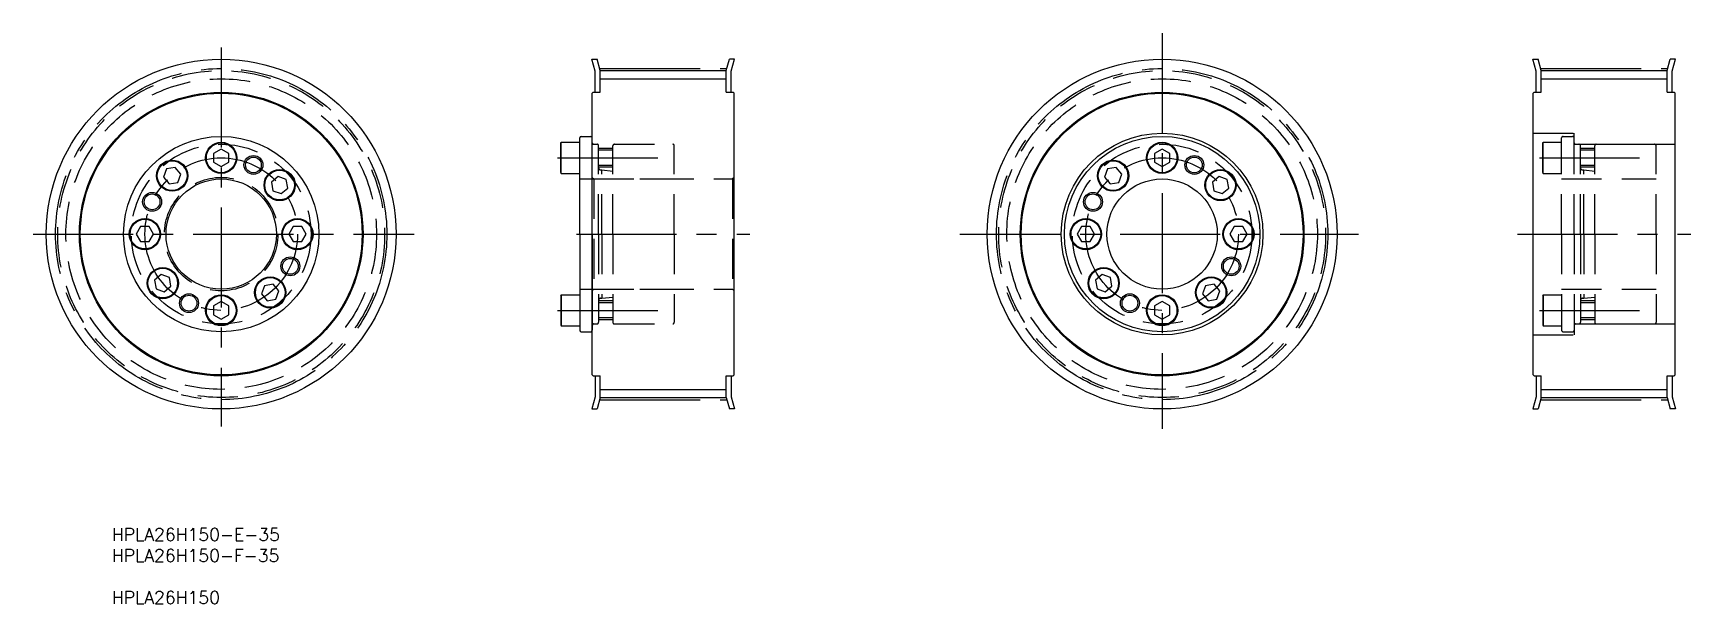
# Model space of a CAD drawing. Extents: x -10 to 516, y -15 to 166.
import ezdxf

# ---------------------------------------------------------------- set-up
doc = ezdxf.new("R2010")
doc.units = 0
doc.linetypes.add('CENTER', pattern=[50.8, 31.75, -6.35, 6.35, -6.35])
doc.linetypes.add('DASHED', pattern=[19.05, 12.7, -6.35])
doc.layers.get('0').update_dxf_attribs({"linetype": 'CONTINUOUS'})
doc.layers.add('CENTER', color=1, linetype='CENTER')
doc.styles.add('MISUMI', font='txt.shx')

# ---------------------------------------------------------------- blocks, each defined once
blk = doc.blocks.new('*U10')
at = {"color": 7, "linetype": 'CONTINUOUS', "style": 'MISUMI'}
for s, p in [('HPLA26H150-E-35', (15.05, 4.8)), ('HPLA26H150-F-35', (15.05, -1.87)), ('HPLA26H150', (15.05, -15.2))]:
    blk.add_text(s, height=4, dxfattribs=at).set_placement(p)

msp = doc.modelspace()

# ---------------------------------------------------------------- linework, layer by layer
at = {"color": 7, "linetype": 'CONTINUOUS'}
for p, q in [((167.35, 157.64), (169.01, 157.64)), ((168.38, 153.8), (167.35, 157.64)), ((168.38, 147.14), (168.38, 153.8)), ((169.98, 154.01), (169.01, 157.64)), ((169.98, 154.01), (209.98, 154.01)), ((169.98, 147.14), (169.98, 154.01)), ((209.98, 154.01), (210.95, 157.64)), ((209.98, 147.14), (209.98, 154.01)), ((212.61, 157.64), (210.95, 157.64)), ((211.58, 153.8), (212.61, 157.64)), ((211.58, 147.14), (211.58, 153.8)), ((465.89, 157.64), (467.54, 157.64)), ((466.92, 153.8), (465.89, 157.64)), ((466.92, 147.14), (466.92, 153.8)), ((468.52, 154.01), (467.54, 157.64)), ((468.52, 154.01), (508.52, 154.01)), ((468.52, 147.14), (468.52, 154.01)), ((508.52, 154.01), (509.49, 157.64)), ((508.52, 147.14), (508.52, 154.01)), ((511.15, 157.64), (509.49, 157.64)), ((510.12, 153.8), (511.15, 157.64)), ((510.12, 147.14), (510.12, 153.8)), ((167.48, 146.84), (167.78, 147.14)), ((167.48, 57.44), (167.48, 146.84)), ((167.78, 147.14), (169.98, 147.14)), ((209.98, 147.14), (212.18, 147.14)), ((212.18, 147.14), (212.48, 146.84)), ((212.48, 57.44), (212.48, 146.84)), ((466.02, 146.84), (466.32, 147.14)), ((466.02, 57.44), (466.02, 146.84)), ((466.32, 147.14), (468.52, 147.14)), ((508.52, 147.14), (510.72, 147.14)), ((510.72, 147.14), (511.02, 146.84)), ((511.02, 57.44), (511.02, 146.84)), ((163.48, 102.14), (163.48, 132.64)), ((163.98, 133.14), (166.98, 133.14)), ((167.48, 102.14), (167.48, 132.64)), ((49.73, 129.12), (47.33, 127.73)), ((47.33, 127.73), (47.33, 124.96)), ((52.13, 127.73), (49.73, 129.12)), ((50.93, 128.42), (50.93, 128.42)), ((51.53, 128.08), (51.53, 128.08)), ((52.13, 124.96), (52.13, 127.73)), ((157.48, 131.05), (157.62, 131.29)), ((157.48, 121.64), (157.48, 131.05)), ((157.62, 131.29), (163.48, 131.29)), ((157.62, 121.39), (157.62, 131.29)), ((163.48, 121.39), (163.48, 131.29)), ((163.48, 123.34), (163.48, 129.34)), ((348.27, 129.12), (345.87, 127.73)), ((345.87, 127.73), (345.87, 124.96)), ((350.67, 127.73), (348.27, 129.12)), ((349.47, 128.42), (349.47, 128.42)), ((350.07, 128.08), (350.07, 128.08)), ((350.67, 124.96), (350.67, 127.73)), ((32.39, 122.81), (31.44, 120.2)), ((35.12, 123.29), (32.39, 122.81)), ((36.9, 121.16), (35.12, 123.29)), ((35.95, 118.56), (36.9, 121.16)), ((47.33, 124.96), (49.73, 123.57)), ((49.73, 123.57), (52.13, 124.96)), ((157.48, 121.64), (157.62, 121.39)), ((157.62, 121.39), (163.48, 121.39)), ((330.93, 122.81), (329.98, 120.2)), ((333.66, 123.29), (330.93, 122.81)), ((335.44, 121.16), (333.66, 123.29)), ((334.49, 118.56), (335.44, 121.16)), ((345.87, 124.96), (348.27, 123.57)), ((348.27, 123.57), (350.67, 124.96)), ((31.44, 120.2), (33.22, 118.08)), ((33.22, 118.08), (35.95, 118.56)), ((67.79, 120.43), (65.66, 118.65)), ((65.66, 118.65), (66.14, 115.92)), ((66.14, 115.92), (68.75, 114.97)), ((70.39, 119.48), (67.79, 120.43)), ((68.75, 114.97), (70.87, 116.75)), ((70.87, 116.75), (70.39, 119.48)), ((329.98, 120.2), (331.76, 118.08)), ((331.76, 118.08), (334.49, 118.56)), ((366.32, 120.43), (364.2, 118.65)), ((364.2, 118.65), (364.68, 115.92)), ((364.68, 115.92), (367.29, 114.97)), ((368.93, 119.48), (366.32, 120.43)), ((367.29, 114.97), (369.41, 116.75)), ((369.41, 116.75), (368.93, 119.48)), ((24.14, 104.54), (22.76, 102.14)), ((22.76, 102.14), (24.14, 99.74)), ((26.91, 104.54), (24.14, 104.54)), ((28.3, 102.14), (26.91, 104.54)), ((26.91, 99.74), (28.3, 102.14)), ((72.54, 104.54), (71.16, 102.14)), ((71.16, 102.14), (72.54, 99.74)), ((75.31, 104.54), (72.54, 104.54)), ((76.7, 102.14), (75.31, 104.54)), ((75.31, 99.74), (76.7, 102.14)), ((163.48, 102.14), (163.48, 71.64)), ((167.48, 102.14), (167.48, 71.64)), ((322.68, 104.54), (321.3, 102.14)), ((321.3, 102.14), (322.68, 99.74)), ((325.45, 104.54), (322.68, 104.54)), ((326.84, 102.14), (325.45, 104.54)), ((325.45, 99.74), (326.84, 102.14)), ((371.08, 104.54), (369.7, 102.14)), ((369.7, 102.14), (371.08, 99.74)), ((373.85, 104.54), (371.08, 104.54)), ((375.24, 102.14), (373.85, 104.54)), ((373.85, 99.74), (375.24, 102.14)), ((24.14, 99.74), (26.91, 99.74)), ((72.54, 99.74), (75.31, 99.74)), ((322.68, 99.74), (325.45, 99.74)), ((371.08, 99.74), (373.85, 99.74)), ((30.71, 89.32), (28.59, 87.54)), ((28.59, 87.54), (29.07, 84.81)), ((29.07, 84.81), (31.67, 83.86)), ((33.31, 88.37), (30.71, 89.32)), ((31.67, 83.86), (33.79, 85.64)), ((33.79, 85.64), (33.31, 88.37)), ((63.5, 85.73), (62.55, 83.13)), ((66.23, 86.21), (63.5, 85.73)), ((68.01, 84.09), (66.23, 86.21)), ((329.25, 89.32), (327.12, 87.54)), ((327.12, 87.54), (327.61, 84.81)), ((327.61, 84.81), (330.21, 83.86)), ((331.85, 88.37), (329.25, 89.32)), ((330.21, 83.86), (332.33, 85.64)), ((332.33, 85.64), (331.85, 88.37)), ((362.04, 85.73), (361.09, 83.13)), ((364.77, 86.21), (362.04, 85.73)), ((366.55, 84.09), (364.77, 86.21)), ((49.73, 80.72), (47.33, 79.33)), ((47.33, 79.33), (47.33, 76.56)), ((52.13, 79.33), (49.73, 80.72)), ((52.13, 76.56), (52.13, 79.33)), ((62.55, 83.13), (64.34, 81)), ((64.34, 81), (67.06, 81.48)), ((67.06, 81.48), (68.01, 84.09)), ((157.48, 82.65), (157.62, 82.89)), ((157.48, 82.65), (157.48, 73.24)), ((157.62, 82.89), (163.48, 82.89)), ((157.62, 82.89), (157.62, 72.99)), ((163.48, 82.89), (163.48, 72.99)), ((163.48, 80.94), (163.48, 74.94)), ((348.27, 80.72), (345.87, 79.33)), ((345.87, 79.33), (345.87, 76.56)), ((350.67, 79.33), (348.27, 80.72)), ((350.67, 76.56), (350.67, 79.33)), ((361.09, 83.13), (362.87, 81)), ((362.87, 81), (365.6, 81.48)), ((365.6, 81.48), (366.55, 84.09)), ((47.33, 76.56), (49.73, 75.17)), ((49.73, 75.17), (52.13, 76.56)), ((345.87, 76.56), (348.27, 75.17)), ((348.27, 75.17), (350.67, 76.56)), ((157.48, 73.24), (157.62, 72.99)), ((157.62, 72.99), (163.48, 72.99)), ((163.98, 71.14), (166.98, 71.14)), ((167.78, 57.14), (167.48, 57.44)), ((167.78, 57.14), (169.98, 57.14)), ((168.38, 57.14), (168.38, 50.49)), ((169.98, 50.28), (169.98, 57.14)), ((209.98, 50.28), (209.98, 57.14)), ((209.98, 57.14), (212.18, 57.14)), ((211.58, 57.14), (211.58, 50.49)), ((212.48, 57.44), (212.18, 57.14)), ((466.32, 57.14), (466.02, 57.44)), ((466.32, 57.14), (468.52, 57.14)), ((466.92, 57.14), (466.92, 50.49)), ((468.52, 50.28), (468.52, 57.14)), ((508.52, 50.28), (508.52, 57.14)), ((508.52, 57.14), (510.72, 57.14)), ((510.12, 57.14), (510.12, 50.49)), ((511.02, 57.44), (510.72, 57.14)), ((168.38, 50.49), (167.35, 46.64)), ((169.98, 50.28), (169.01, 46.64)), ((169.98, 50.28), (209.98, 50.28)), ((209.98, 50.28), (210.95, 46.64)), ((211.58, 50.49), (212.61, 46.64)), ((466.92, 50.49), (465.89, 46.64)), ((468.52, 50.28), (467.54, 46.64)), ((468.52, 50.28), (508.52, 50.28)), ((508.52, 50.28), (509.49, 46.64)), ((510.12, 50.49), (511.15, 46.64)), ((167.35, 46.64), (169.01, 46.64)), ((212.61, 46.64), (210.95, 46.64)), ((465.89, 46.64), (467.54, 46.64)), ((511.15, 46.64), (509.49, 46.64))]:
    msp.add_line(p, q, dxfattribs=at)
at = {"color": 3, "linetype": 'CONTINUOUS'}
for p, q in [((169.98, 151.42), (209.98, 151.42)), ((468.52, 151.42), (508.52, 151.42)), ((169.98, 52.87), (209.98, 52.87)), ((468.52, 52.87), (508.52, 52.87))]:
    msp.add_line(p, q, dxfattribs=at)
at = {"color": 3, "linetype": 'DASHED'}
for p, q in [((466.02, 134.14), (479.02, 134.14)), ((475.02, 102.14), (475.02, 132.64)), ((475.52, 133.14), (478.52, 133.14)), ((479.02, 130.64), (479.02, 134.14)), ((479.02, 102.14), (479.02, 132.64)), ((167.89, 130.64), (168.98, 130.64)), ((169.48, 102.14), (169.48, 130.14)), ((173.98, 129.34), (169.48, 129.34)), ((173.98, 128.74), (169.48, 128.74)), ((173.98, 102.14), (173.98, 130.14)), ((174.48, 130.64), (192.98, 130.64)), ((193.48, 102.14), (193.48, 130.14)), ((469.02, 131.05), (469.16, 131.29)), ((469.02, 121.64), (469.02, 131.05)), ((469.16, 131.29), (475.02, 131.29)), ((469.16, 121.39), (469.16, 131.29)), ((475.02, 121.39), (475.02, 131.29)), ((475.02, 123.34), (475.02, 129.34)), ((479.02, 130.64), (511.02, 130.64)), ((479.43, 130.64), (480.52, 130.64)), ((481.02, 102.14), (481.02, 130.14)), ((485.52, 129.34), (481.02, 129.34)), ((485.52, 128.74), (481.02, 128.74)), ((485.52, 102.14), (485.52, 130.14)), ((486.02, 130.64), (504.52, 130.64)), ((505.02, 102.14), (505.02, 130.14)), ((173.98, 123.94), (169.48, 123.94)), ((173.98, 123.34), (169.48, 123.34)), ((170.08, 122.53), (170.48, 122.53)), ((170.48, 102.14), (170.48, 122.53)), ((170.48, 122.53), (173.98, 122.14)), ((469.02, 121.64), (469.16, 121.39)), ((469.16, 121.39), (475.02, 121.39)), ((485.52, 123.94), (481.02, 123.94)), ((485.52, 123.34), (481.02, 123.34)), ((481.62, 122.53), (482.02, 122.53)), ((482.02, 102.14), (482.02, 122.53)), ((482.02, 122.53), (485.52, 122.14)), ((163.48, 119.64), (193.48, 119.64)), ((167.48, 120.14), (167.98, 119.64)), ((167.98, 119.64), (211.98, 119.64)), ((167.98, 119.64), (167.98, 84.64)), ((212.48, 120.14), (211.98, 119.64)), ((211.98, 119.64), (211.98, 84.64)), ((475.02, 119.64), (505.02, 119.64)), ((169.48, 102.14), (169.48, 74.14)), ((170.48, 102.14), (170.48, 81.76)), ((173.98, 102.14), (173.98, 74.14)), ((193.48, 102.14), (193.48, 74.14)), ((475.02, 102.14), (475.02, 71.64)), ((479.02, 102.14), (479.02, 71.64)), ((481.02, 102.14), (481.02, 74.14)), ((482.02, 102.14), (482.02, 81.76)), ((485.52, 102.14), (485.52, 74.14)), ((505.02, 102.14), (505.02, 74.14)), ((163.48, 84.64), (193.48, 84.64)), ((167.48, 84.14), (167.98, 84.64)), ((167.98, 84.64), (211.98, 84.64)), ((212.48, 84.14), (211.98, 84.64)), ((475.02, 84.64), (505.02, 84.64)), ((173.98, 80.94), (169.48, 80.94)), ((173.98, 80.34), (169.48, 80.34)), ((170.08, 81.76), (170.48, 81.76)), ((170.48, 81.76), (173.98, 82.14)), ((469.02, 82.65), (469.16, 82.89)), ((469.02, 82.65), (469.02, 73.24)), ((469.16, 82.89), (475.02, 82.89)), ((469.16, 82.89), (469.16, 72.99)), ((475.02, 82.89), (475.02, 72.99)), ((475.02, 80.94), (475.02, 74.94)), ((485.52, 80.94), (481.02, 80.94)), ((485.52, 80.34), (481.02, 80.34)), ((481.62, 81.76), (482.02, 81.76)), ((482.02, 81.76), (485.52, 82.14)), ((167.89, 73.64), (168.98, 73.64)), ((173.98, 75.54), (169.48, 75.54)), ((173.98, 74.94), (169.48, 74.94)), ((174.48, 73.64), (192.98, 73.64)), ((479.02, 73.64), (479.02, 70.14)), ((479.02, 73.64), (511.02, 73.64)), ((479.43, 73.64), (480.52, 73.64)), ((485.52, 75.54), (481.02, 75.54)), ((485.52, 74.94), (481.02, 74.94)), ((486.02, 73.64), (504.52, 73.64)), ((466.02, 70.14), (479.02, 70.14)), ((469.02, 73.24), (469.16, 72.99)), ((469.16, 72.99), (475.02, 72.99)), ((475.52, 71.14), (478.52, 71.14))]:
    msp.add_line(p, q, dxfattribs=at)
at = {"color": 7, "linetype": 'CONTINUOUS'}
for centre, radius in [((49.73, 102.14), 55.5), ((348.27, 102.14), 55.5), ((49.73, 102.14), 45), ((49.73, 102.14), 44.7), ((348.27, 102.14), 45), ((348.27, 102.14), 44.7), ((49.73, 102.14), 31), ((348.27, 102.14), 32), ((348.27, 102.14), 31), ((49.73, 126.34), 4.95), ((49.73, 126.34), 4.71), ((59.96, 124.08), 2.5), ((348.27, 126.34), 4.95), ((348.27, 126.34), 4.71), ((358.49, 124.08), 3), ((358.49, 124.08), 2.5), ((34.17, 120.68), 4.95), ((34.17, 120.68), 4.71), ((68.27, 117.7), 4.95), ((68.27, 117.7), 4.71), ((332.71, 120.68), 4.95), ((332.71, 120.68), 4.71), ((366.8, 117.7), 4.95), ((366.8, 117.7), 4.71), ((49.73, 102.14), 17.5), ((348.27, 102.14), 17.5), ((27.8, 112.37), 2.5), ((326.33, 112.37), 3), ((326.33, 112.37), 2.5), ((25.53, 102.14), 4.95), ((25.53, 102.14), 4.71), ((73.93, 102.14), 4.95), ((73.93, 102.14), 4.71), ((324.07, 102.14), 4.95), ((324.07, 102.14), 4.71), ((372.47, 102.14), 4.95), ((372.47, 102.14), 4.71), ((370.2, 91.92), 3), ((31.19, 86.59), 4.95), ((31.19, 86.59), 4.71), ((71.66, 91.92), 2.5), ((329.73, 86.59), 4.95), ((329.73, 86.59), 4.71), ((370.2, 91.92), 2.5), ((65.28, 83.61), 4.95), ((65.28, 83.61), 4.71), ((363.82, 83.61), 4.95), ((363.82, 83.61), 4.71), ((39.5, 80.21), 2.5), ((49.73, 77.94), 4.95), ((49.73, 77.94), 4.71), ((338.04, 80.21), 3), ((338.04, 80.21), 2.5), ((348.27, 77.94), 4.95), ((348.27, 77.94), 4.71)]:
    msp.add_circle(centre, radius, dxfattribs=at)
at = {"color": 3, "linetype": 'DASHED'}
for centre, radius in [((49.73, 102.14), 51.86), ((348.27, 102.14), 51.86), ((49.73, 102.14), 49.27), ((348.27, 102.14), 49.27), ((49.73, 102.14), 28.5), ((348.27, 102.14), 28.5), ((49.73, 102.14), 18)]:
    msp.add_circle(centre, radius, dxfattribs=at)
at = {"color": 3}
for centre in [(59.96, 124.08), (27.8, 112.37), (71.66, 91.92), (39.5, 80.21)]:
    msp.add_circle(centre, 3, dxfattribs=at)
at = {"color": 7, "linetype": 'CONTINUOUS'}
for centre, start, end in [((163.98, 132.64), 90, 179.9991), ((166.98, 132.64), 0.0009, 90), ((163.98, 71.64), 180.0009, 270), ((166.98, 71.64), 270, 0)]:
    msp.add_arc(centre, 0.5, start, end, dxfattribs=at)
at = {"color": 3, "linetype": 'DASHED'}
for centre, radius, start, end in [((475.52, 132.64), 0.5, 90, 179.9991), ((478.52, 132.64), 0.5, 0.0009, 90), ((167.89, 131.05), 0.41, 180, 270), ((168.98, 130.14), 0.5, 0.0009, 90), ((174.48, 130.14), 0.5, 90, 179.9991), ((192.98, 130.14), 0.5, 0.0009, 90), ((479.43, 131.05), 0.41, 180, 270), ((480.52, 130.14), 0.5, 0.0009, 90), ((486.02, 130.14), 0.5, 90, 179.9991), ((504.52, 130.14), 0.5, 0.0009, 90), ((170.08, 123.13), 0.6, 180, 270), ((481.62, 123.13), 0.6, 180, 270), ((170.08, 81.16), 0.6, 90, 180), ((481.62, 81.16), 0.6, 90, 180), ((167.89, 73.23), 0.41, 90, 180), ((168.98, 74.14), 0.5, 269.9965, 0), ((174.48, 74.14), 0.5, 180.0009, 270), ((192.98, 74.14), 0.5, 269.9982, 0), ((479.43, 73.23), 0.41, 90, 180), ((480.52, 74.14), 0.5, 269.9965, 0), ((486.02, 74.14), 0.5, 180.0009, 270), ((504.52, 74.14), 0.5, 269.9982, 0), ((475.52, 71.64), 0.5, 180.0009, 270), ((478.52, 71.64), 0.5, 270, 0)]:
    msp.add_arc(centre, radius, start, end, dxfattribs=at)
at = {"layer": 'CENTER', "color": 1, "linetype": 'CENTER'}
for p, q in [((348.27, 165.91), (348.27, 40.3)), ((49.73, 161.35), (49.73, 41.1)), ((169.98, 154.7), (209.98, 154.7)), ((468.52, 154.7), (508.52, 154.7)), ((156.48, 126.34), (194.48, 126.34)), ((468.02, 126.34), (506.02, 126.34)), ((-9.93, 102.14), (110.94, 102.14)), ((162.48, 102.14), (217.48, 102.14)), ((284.13, 102.14), (410.57, 102.14)), ((461.02, 102.14), (516.02, 102.14)), ((156.48, 77.94), (194.48, 77.94)), ((468.02, 77.94), (506.02, 77.94)), ((169.98, 49.59), (209.98, 49.59)), ((468.52, 49.59), (508.52, 49.59))]:
    msp.add_line(p, q, dxfattribs=at)
for centre, radius in [((49.73, 102.14), 52.55), ((348.27, 102.14), 52.55), ((49.73, 102.14), 24.2), ((348.27, 102.14), 24.2)]:
    msp.add_circle(centre, radius, dxfattribs=at)

# ---------------------------------------------------------------- block references
at = {"color": 7, "linetype": 'CONTINUOUS'}
msp.add_blockref('*U10', (0, 0), dxfattribs=at)

doc.saveas('drawing.dxf')
